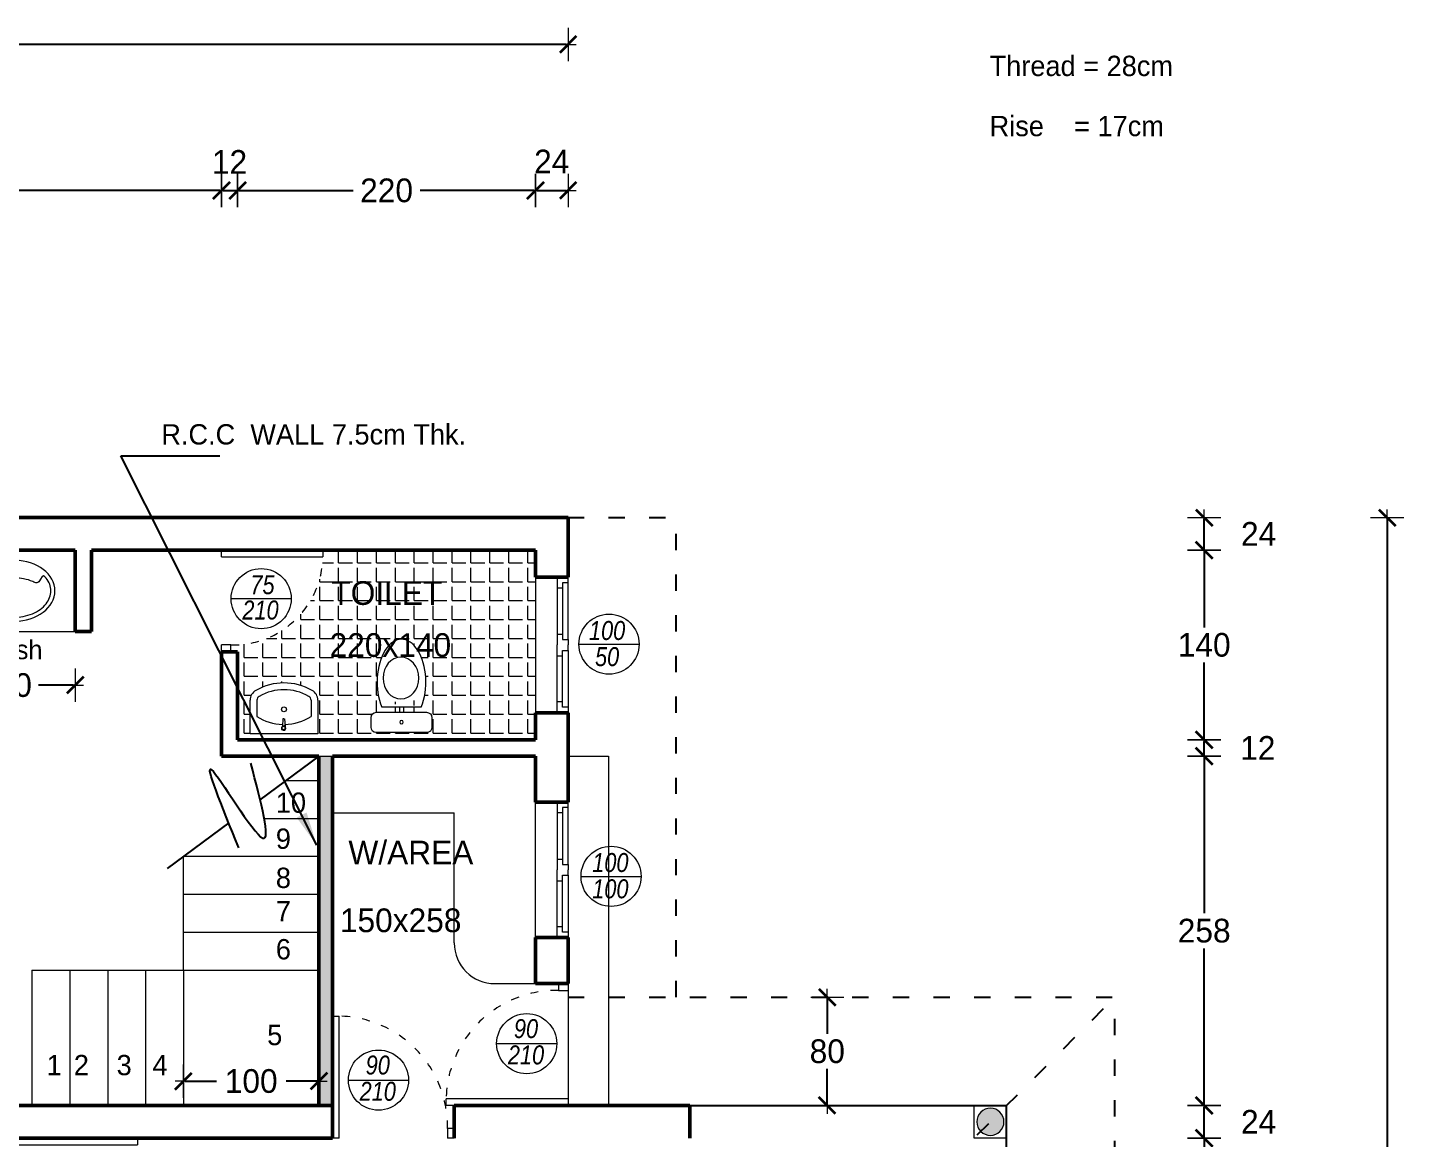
# Model space of a CAD drawing. Header units: centimetres. Extents: x 157 to 5401, y -672 to 3176.
# Drawn here: x 1383 to 2414, y 302 to 1121 of the extents above; entities that cross this region are included whole.
import ezdxf

# ---------------------------------------------------------------- set-up
doc = ezdxf.new("R2010")
doc.units = ezdxf.units.CM
doc.header["$PDMODE"] = 35
doc.linetypes.add('ACAD_ISO03W100', pattern=[30, 12, -18])
doc.layers.get('0').update_dxf_attribs({"lineweight": 25})
for name, color, linetype, lineweight in [('1.000', 144, 'Continuous', 13), ('Dimension', 8, 'Continuous', 18), ('Door', 4, 'Continuous', 13), ('DTEXT', 76, 'Continuous', 15), ('FURNIT', 204, 'Continuous', 9), ('Roof Line', 2, 'ACAD_ISO03W100', 25), ('Text', 32, 'Continuous', 20), ('Wall', 1, 'Continuous', 50), ('Win', 5, 'Continuous', 20)]:
    doc.layers.add(name, color=color, linetype=linetype, lineweight=lineweight)
doc.styles.add('ITALIAN', font='ARIALNBI.TTF')
doc.styles.get("Standard").update_dxf_attribs({"font": 'comicbd.ttf'})
doc.dimstyles.get("Standard").update_dxf_attribs({"dimscale": 0.7, "dimtxt": 25, "dimasz": 1.75, "dimexe": 1.25, "dimexo": 0.625, "dimgap": 5, "dimtad": 0, "dimtih": 1, "dimtoh": 1, "dimdec": 0, "dimdsep": 46, "dimtxsty": 'Standard', "dimblk": 'Ar+', "dimcen": 2.5, "dimse1": 1, "dimse2": 1, "dimclrt": 7, "dimadec": 0, "dimazin": 0, "dimtfac": 1, "dimtdec": 0, "dimtmove": 2, "dimatfit": 3, "dimfxl": 1, "dimarcsym": 0})

# ---------------------------------------------------------------- blocks, each defined once
blk = doc.blocks.new('column')
at = {"layer": 'FURNIT'}
blk.add_hatch(color=256, dxfattribs=at).paths.add_polyline_path([(-10, 0, 1), (10, 0, 1)])
blk.add_circle((0, 0), 10)
at = {"layer": 'Win'}
blk.add_lwpolyline([(-12, -12), (12, -12), (12, 12), (-12, 12)], close=True, dxfattribs=at)
blk = doc.blocks.new('90 D1 210')
at = {"linetype": 'ACAD_ISO03W100', "ltscale": 0.5}
blk.add_arc((-8.5, 3.5), 81.5, 88.9456, 178.9456, dxfattribs=at)
at = {"layer": 'Win'}
for p, q in [((-7, 90), (-7, 85)), ((-7, 90), (0, 90)), ((-7, 85), (0, 85)), ((0, 90), (0, 85)), ((0, 5), (-90, 5)), ((-90, 0), (-90, 5)), ((0, 0), (-90, 0)), ((0, 5), (0, 0))]:
    blk.add_line(p, q, dxfattribs=at)
blk = doc.blocks.new('75 D2 210 (a)')
at = {"linetype": 'ACAD_ISO03W100', "ltscale": 0.5}
blk.add_arc((-8.5, 3.5), 66.5, 88.7078, 178.7078, dxfattribs=at)
at = {"layer": 'Win'}
for p, q in [((-7, 75), (0, 75)), ((-7, 75), (-7, 70)), ((0, 75), (0, 70)), ((-7, 70), (0, 70)), ((0, 5), (-75, 5)), ((-75, 0), (-75, 5)), ((0, 0), (-75, 0)), ((0, 5), (0, 0))]:
    blk.add_line(p, q, dxfattribs=at)
blk = doc.blocks.new('CLOSET-europ-')
for p, q in [((36.3, 22.1), (29.3, 22.1)), ((21.4, -15), (21.4, 14.1)), ((25.3, 18.1), (25.3, -18.9)), ((40.3, -18.9), (40.3, 18.1)), ((21.4, 1.1), (25.3, 1.1)), ((21.4, -1.9), (25.3, -1.9)), ((29.3, -22.9), (36.3, -22.9))]:
    blk.add_line(p, q)
blk.add_circle((32.6, -0.4), 1.32)
for centre, start, end in [((29.3, 18.1), 90, 180), ((36.3, 18.1), 0, 90), ((29.3, -18.9), 180, 270), ((36.3, -18.9), 270, 0)]:
    blk.add_arc(centre, 4, start, end)
at = {"extrusion": (0, 0, -1)}
for centre, major_axis, ratio, start_param, end_param in [((2.9, -0.4), (31.5, 0), 0.5703, 0.941985, 5.3412), ((0, 0), (15.4, 0), 0.857143, 3.141593, 9.424778)]:
    blk.add_ellipse(centre, major_axis=major_axis, ratio=ratio, start_param=start_param, end_param=end_param, dxfattribs=at)
blk = doc.blocks.new('WASH (Common)')
for p, q in [((1.6, 4.4), (-1.6, 4.4)), ((0, 6), (0, 2.7))]:
    blk.add_line(p, q)
at = {"lineweight": 9}
for points in [[(-1.6, 12.5), (1.2, 12.5), (1.2, 15.1), (-1.6, 15.1)], [(-1, 7.9), (0.5, 7.9), (0.5, 12.5), (-1, 12.5)]]:
    blk.add_lwpolyline(points, close=True, dxfattribs=at)
for radius in [2.13, 1.63]:
    blk.add_circle((0, 4.4), radius, dxfattribs=at)
blk.add_ellipse((0, 0), major_axis=(-30, 0), ratio=0.75, start_param=4.747261, end_param=10.979607)
blk.add_open_spline([(-1, 9.5), (-3.3, 9.4), (-5.5, 9.2), (-9.9, 8.2), (-12.2, 7.5), (-16.3, 5.6), (-18.2, 4.5), (-21.4, 11.9), (-22.8, 10.5), (-25, 7.5), (-25.8, 5.9), (-26.8, 2.9), (-27, 1.4), (-27, 0), (-27, -1.4), (-26.8, -2.8), (-25.9, -5.7), (-25.1, -7.3), (-23, -10.3), (-21.6, -11.8), (-18.4, -14.3), (-16.5, -15.5), (-12.4, -17.4), (-10.2, -18.1), (-5.5, -19.2), (-3.1, -19.5), (1.8, -19.5), (4.3, -19.3), (9, -18.5), (11.3, -17.8), (15.5, -16), (17.4, -14.9), (20.8, -12.5), (22.3, -11.1), (24.6, -8.1), (25.5, -6.6), (26.7, -3.4), (27, -1.7), (27, 1.5), (26.7, 3.2), (25.6, 6.4), (24.7, 7.9), (22.4, 10.9), (21, 12.3), (17.7, 4.8), (15.7, 5.9), (11.6, 7.7), (9.3, 8.4), (4.8, 9.2), (2.7, 9.5), (0.5, 9.5)], degree=3, knots=[4.750091, 4.750091, 4.750091, 4.750091, 4.989867, 4.989867, 5.254661, 5.254661, 5.519456, 5.519456, 5.784251, 5.784251, 6.049045, 6.049045, 6.283185, 6.283185, 6.283185, 6.506748, 6.506748, 6.771543, 6.771543, 7.036337, 7.036337, 7.301132, 7.301132, 7.565927, 7.565927, 7.830721, 7.830721, 8.095516, 8.095516, 8.360311, 8.360311, 8.625105, 8.625105, 8.8899, 8.8899, 9.154695, 9.154695, 9.419489, 9.419489, 9.684284, 9.684284, 9.949079, 9.949079, 10.213873, 10.213873, 10.478668, 10.478668, 10.743463, 10.743463, 10.978312, 10.978312, 10.978312, 10.978312])
blk = doc.blocks.new('WASH (Toilet)')
for p, q in [((0, 0), (50, 0)), ((0, -24.7), (0, 0)), ((50, 0), (50, -24.7)), ((24.3, -2.7), (23.5, -3.8)), ((23.5, -3.8), (23.8, -5.1)), ((23.8, -5.1), (24.9, -5.9)), ((24.7, -10.9), (24.2, -5.4)), ((25.6, -2.5), (24.3, -2.7)), ((24.9, -5.9), (26.2, -5.6)), ((26.7, -3.2), (25.6, -2.5)), ((25.8, -10.9), (26.2, -5.6)), ((26.2, -5.6), (26.9, -4.5)), ((26.9, -4.5), (26.7, -3.2)), ((5, -24.7), (5, -12.7)), ((45, -24.7), (45, -12.7))]:
    blk.add_line(p, q)
for centre, radius in [((25.2, -4.2), 1.29), ((25, -18), 1.84)]:
    blk.add_circle(centre, radius)
for centre, radius, start, end in [((25, -43.5), 36.7, 91.0153, 123.0557), ((25, -43.5), 36.7, 56.9443, 88.2669), ((25.3, -9.9), 1.12, 240.6851, 296.699), ((8.3, -24.7), 8.33, 180, 240), ((8.3, -24.7), 3.33, 180, 240), ((25, 4.2), 36.7, 240, 300), ((41.7, -24.7), 3.33, 300, 0), ((41.7, -24.7), 8.33, 300, 0), ((25, 4.2), 41.7, 240, 300)]:
    blk.add_arc(centre, radius, start, end)
blk = doc.blocks.new('Ar+')
for p, q in [((0, 10), (0, -10)), ((-5, 0), (5, 0))]:
    blk.add_line(p, q)
at = {"lineweight": 35}
blk.add_line((5, 5), (-5, -5), dxfattribs=at)
blk = doc.blocks.new('*D40')
at = {"layer": 'Defpoints', "color": 0, "transparency": 16777216}
for p in [(1526.3, 1001.1), (1116.3, 759.6), (1526.3, 660.6)]:
    blk.add_point(p, dxfattribs=at)
at = {"layer": 'Dimension', "color": 0, "lineweight": -2, "transparency": 16777216}
for p, q in [((1117.5, 1001.1), (1295.8, 1001.1)), ((1525.1, 1001.1), (1346.8, 1001.1))]:
    blk.add_line(p, q, dxfattribs=at)
at = {"layer": 'Dimension', "color": 0, "lineweight": -2, "transparency": 16777216, "xscale": 1.225, "yscale": 1.225, "zscale": 1.225, "rotation": 180}
blk.add_blockref('Ar+', (1116.3, 1001.1), dxfattribs=at)
at = {"layer": 'Dimension', "color": 0, "lineweight": -2, "transparency": 16777216, "xscale": 1.225, "yscale": 1.225, "zscale": 1.225}
blk.add_blockref('Ar+', (1526.3, 1001.1), dxfattribs=at)
at = {"layer": 'Dimension', "color": 7, "transparency": 16777216, "insert": (1321.3, 1001.1), "char_height": 17.5, "attachment_point": 5}
blk.add_mtext('410', dxfattribs=at)
blk = doc.blocks.new('*D41')
at = {"layer": 'Defpoints', "color": 0, "transparency": 16777216}
for p in [(1538.3, 1001.1), (1526.3, 660.6), (1538.3, 660.6)]:
    blk.add_point(p, dxfattribs=at)
at = {"layer": 'Dimension', "color": 0, "lineweight": -2, "transparency": 16777216}
blk.add_line((1527.5, 1001.1), (1537.1, 1001.1), dxfattribs=at)
at = {"layer": 'Dimension', "color": 0, "lineweight": -2, "transparency": 16777216, "xscale": 1.225, "yscale": 1.225, "zscale": 1.225, "rotation": 180}
blk.add_blockref('Ar+', (1526.3, 1001.1), dxfattribs=at)
at = {"layer": 'Dimension', "color": 0, "lineweight": -2, "transparency": 16777216, "xscale": 1.225, "yscale": 1.225, "zscale": 1.225}
blk.add_blockref('Ar+', (1538.3, 1001.1), dxfattribs=at)
at = {"layer": 'Dimension', "color": 7, "transparency": 16777216, "insert": (1532.3, 1022.2), "char_height": 17.5, "attachment_point": 5}
blk.add_mtext('12', dxfattribs=at)
blk = doc.blocks.new('*D42')
at = {"layer": 'Defpoints', "color": 0, "transparency": 16777216}
for p in [(1758.3, 1001.1), (1758.3, 735.6), (1538.3, 660.6)]:
    blk.add_point(p, dxfattribs=at)
at = {"layer": 'Dimension', "color": 0, "lineweight": -2, "transparency": 16777216}
for p, q in [((1539.5, 1001.1), (1623.5, 1001.1)), ((1757.1, 1001.1), (1673.1, 1001.1))]:
    blk.add_line(p, q, dxfattribs=at)
at = {"layer": 'Dimension', "color": 0, "lineweight": -2, "transparency": 16777216, "xscale": 1.225, "yscale": 1.225, "zscale": 1.225, "rotation": 180}
blk.add_blockref('Ar+', (1538.3, 1001.1), dxfattribs=at)
at = {"layer": 'Dimension', "color": 0, "lineweight": -2, "transparency": 16777216, "xscale": 1.225, "yscale": 1.225, "zscale": 1.225}
blk.add_blockref('Ar+', (1758.3, 1001.1), dxfattribs=at)
at = {"layer": 'Dimension', "color": 7, "transparency": 16777216, "insert": (1648.3, 1001.1), "char_height": 17.5, "attachment_point": 5}
blk.add_mtext('220', dxfattribs=at)
blk = doc.blocks.new('*D43')
at = {"layer": 'Defpoints', "color": 0, "transparency": 16777216}
for p in [(1782.3, 1001.1), (1782.3, 759.6), (1758.3, 735.6)]:
    blk.add_point(p, dxfattribs=at)
at = {"layer": 'Dimension', "color": 0, "lineweight": -2, "transparency": 16777216}
blk.add_line((1759.5, 1001.1), (1781.1, 1001.1), dxfattribs=at)
at = {"layer": 'Dimension', "color": 0, "lineweight": -2, "transparency": 16777216, "xscale": 1.225, "yscale": 1.225, "zscale": 1.225, "rotation": 180}
blk.add_blockref('Ar+', (1758.3, 1001.1), dxfattribs=at)
at = {"layer": 'Dimension', "color": 0, "lineweight": -2, "transparency": 16777216, "xscale": 1.225, "yscale": 1.225, "zscale": 1.225}
blk.add_blockref('Ar+', (1782.3, 1001.1), dxfattribs=at)
at = {"layer": 'Dimension', "color": 7, "transparency": 16777216, "insert": (1770.3, 1022.5), "char_height": 17.5, "attachment_point": 5}
blk.add_mtext('24', dxfattribs=at)
blk = doc.blocks.new('*D44')
at = {"layer": 'Defpoints', "color": 0, "transparency": 16777216}
for p in [(1782.3, 1108.9), (504.3, 873.6), (1782.3, 759.6)]:
    blk.add_point(p, dxfattribs=at)
at = {"layer": 'Dimension', "color": 0, "lineweight": -2, "transparency": 16777216}
for p, q in [((505.5, 1108.9), (1110.5, 1108.9)), ((1781.1, 1108.9), (1176.1, 1108.9))]:
    blk.add_line(p, q, dxfattribs=at)
at = {"layer": 'Dimension', "color": 0, "lineweight": -2, "transparency": 16777216, "xscale": 1.225, "yscale": 1.225, "zscale": 1.225, "rotation": 180}
blk.add_blockref('Ar+', (504.3, 1108.9), dxfattribs=at)
at = {"layer": 'Dimension', "color": 0, "lineweight": -2, "transparency": 16777216, "xscale": 1.225, "yscale": 1.225, "zscale": 1.225}
blk.add_blockref('Ar+', (1782.3, 1108.9), dxfattribs=at)
at = {"layer": 'Dimension', "color": 7, "transparency": 16777216, "insert": (1143.3, 1108.9), "char_height": 17.5, "attachment_point": 5}
blk.add_mtext('1278', dxfattribs=at)
blk = doc.blocks.new('*D66')
at = {"layer": 'Defpoints', "color": 0, "transparency": 16777216}
for p in [(2106.3, 301.6), (2252.2, 301.6), (2106.3, -118.4)]:
    blk.add_point(p, dxfattribs=at)
at = {"layer": 'Dimension', "color": 0, "lineweight": -2, "transparency": 16777216}
for p, q in [((2252.2, 300.4), (2252.2, 104.6)), ((2252.2, -117.2), (2252.2, 78.6))]:
    blk.add_line(p, q, dxfattribs=at)
at = {"layer": 'Dimension', "color": 0, "lineweight": -2, "transparency": 16777216, "xscale": 1.225, "yscale": 1.225, "zscale": 1.225}
for p, rotation in [((2252.2, 301.6), 90), ((2252.2, -118.4), 270)]:
    blk.add_blockref('Ar+', p, dxfattribs=dict(at, rotation=rotation))
at = {"layer": 'Dimension', "color": 7, "transparency": 16777216, "insert": (2252.2, 91.6), "char_height": 17.5, "attachment_point": 5}
blk.add_mtext('420', dxfattribs=at)
blk = doc.blocks.new('*D67')
at = {"layer": 'Defpoints', "color": 0, "transparency": 16777216}
for p in [(2106.3, 325.6), (2252.2, 325.6), (2106.3, 301.6)]:
    blk.add_point(p, dxfattribs=at)
at = {"layer": 'Dimension', "color": 0, "lineweight": -2, "transparency": 16777216}
blk.add_line((2252.2, 302.8), (2252.2, 324.4), dxfattribs=at)
at = {"layer": 'Dimension', "color": 0, "lineweight": -2, "transparency": 16777216, "xscale": 1.225, "yscale": 1.225, "zscale": 1.225}
for p, rotation in [((2252.2, 325.6), 90), ((2252.2, 301.6), 270)]:
    blk.add_blockref('Ar+', p, dxfattribs=dict(at, rotation=rotation))
at = {"layer": 'Dimension', "color": 7, "transparency": 16777216, "insert": (2292.4, 313.6), "char_height": 17.5, "attachment_point": 5}
blk.add_mtext('24', dxfattribs=at)
blk = doc.blocks.new('*D68')
at = {"layer": 'Defpoints', "color": 0, "transparency": 16777216}
for p in [(1758.3, 583.6), (2252.2, 583.6), (2106.3, 325.6)]:
    blk.add_point(p, dxfattribs=at)
at = {"layer": 'Dimension', "color": 0, "lineweight": -2, "transparency": 16777216}
for p, q in [((2252.2, 582.4), (2252.2, 467.6)), ((2252.2, 326.8), (2252.2, 441.6))]:
    blk.add_line(p, q, dxfattribs=at)
at = {"layer": 'Dimension', "color": 0, "lineweight": -2, "transparency": 16777216, "xscale": 1.225, "yscale": 1.225, "zscale": 1.225}
for p, rotation in [((2252.2, 583.6), 90), ((2252.2, 325.6), 270)]:
    blk.add_blockref('Ar+', p, dxfattribs=dict(at, rotation=rotation))
at = {"layer": 'Dimension', "color": 7, "transparency": 16777216, "insert": (2252.2, 454.6), "char_height": 17.5, "attachment_point": 5}
blk.add_mtext('258', dxfattribs=at)
blk = doc.blocks.new('*D69')
at = {"layer": 'Defpoints', "color": 0, "transparency": 16777216}
for p in [(1758.3, 595.6), (2252.2, 595.6), (1758.3, 583.6)]:
    blk.add_point(p, dxfattribs=at)
at = {"layer": 'Dimension', "color": 0, "lineweight": -2, "transparency": 16777216}
blk.add_line((2252.2, 584.8), (2252.2, 594.4), dxfattribs=at)
at = {"layer": 'Dimension', "color": 0, "lineweight": -2, "transparency": 16777216, "xscale": 1.225, "yscale": 1.225, "zscale": 1.225}
for p, rotation in [((2252.2, 595.6), 90), ((2252.2, 583.6), 270)]:
    blk.add_blockref('Ar+', p, dxfattribs=dict(at, rotation=rotation))
at = {"layer": 'Dimension', "color": 7, "transparency": 16777216, "insert": (2291.8, 589.6), "char_height": 17.5, "attachment_point": 5}
blk.add_mtext('12', dxfattribs=at)
blk = doc.blocks.new('*D70')
at = {"layer": 'Defpoints', "color": 0, "transparency": 16777216}
for p in [(1758.3, 735.6), (2252.2, 735.6), (1758.3, 595.6)]:
    blk.add_point(p, dxfattribs=at)
at = {"layer": 'Dimension', "color": 0, "lineweight": -2, "transparency": 16777216}
for p, q in [((2252.2, 734.4), (2252.2, 678.6)), ((2252.2, 596.8), (2252.2, 652.6))]:
    blk.add_line(p, q, dxfattribs=at)
at = {"layer": 'Dimension', "color": 0, "lineweight": -2, "transparency": 16777216, "xscale": 1.225, "yscale": 1.225, "zscale": 1.225}
for p, rotation in [((2252.2, 735.6), 90), ((2252.2, 595.6), 270)]:
    blk.add_blockref('Ar+', p, dxfattribs=dict(at, rotation=rotation))
at = {"layer": 'Dimension', "color": 7, "transparency": 16777216, "insert": (2252.2, 665.6), "char_height": 17.5, "attachment_point": 5}
blk.add_mtext('140', dxfattribs=at)
blk = doc.blocks.new('*D71')
at = {"layer": 'Defpoints', "color": 0, "transparency": 16777216}
for p in [(1782.3, 759.6), (2252.2, 759.6), (1758.3, 735.6)]:
    blk.add_point(p, dxfattribs=at)
at = {"layer": 'Dimension', "color": 0, "lineweight": -2, "transparency": 16777216}
blk.add_line((2252.2, 736.8), (2252.2, 758.4), dxfattribs=at)
at = {"layer": 'Dimension', "color": 0, "lineweight": -2, "transparency": 16777216, "xscale": 1.225, "yscale": 1.225, "zscale": 1.225}
for p, rotation in [((2252.2, 759.6), 90), ((2252.2, 735.6), 270)]:
    blk.add_blockref('Ar+', p, dxfattribs=dict(at, rotation=rotation))
at = {"layer": 'Dimension', "color": 7, "transparency": 16777216, "insert": (2292.4, 747.6), "char_height": 17.5, "attachment_point": 5}
blk.add_mtext('24', dxfattribs=at)
blk = doc.blocks.new('*D72')
at = {"layer": 'Defpoints', "color": 0, "transparency": 16777216}
for p in [(1782.3, 759.6), (1398.3, -364.4), (2387.4, -364.4)]:
    blk.add_point(p, dxfattribs=at)
at = {"layer": 'Dimension', "color": 0, "lineweight": -2, "transparency": 16777216}
for p, q in [((2387.4, 758.4), (2387.4, 210.5)), ((2387.4, -363.2), (2387.4, 184.7))]:
    blk.add_line(p, q, dxfattribs=at)
at = {"layer": 'Dimension', "color": 0, "lineweight": -2, "transparency": 16777216, "xscale": 1.225, "yscale": 1.225, "zscale": 1.225}
for p, rotation in [((2387.4, 759.6), 90), ((2387.4, -364.4), 270)]:
    blk.add_blockref('Ar+', p, dxfattribs=dict(at, rotation=rotation))
at = {"layer": 'Dimension', "color": 7, "transparency": 16777216, "insert": (2387.4, 197.6), "char_height": 17.5, "attachment_point": 5}
blk.add_mtext('1124', dxfattribs=at)
blk = doc.blocks.new('*D122')
at = {"layer": 'Defpoints', "color": 0, "transparency": 16777216}
for p in [(1328.3, 675.6), (1418.3, 675.6), (1418.3, 635.9)]:
    blk.add_point(p, dxfattribs=at)
at = {"layer": 'Dimension', "color": 0, "lineweight": -2, "transparency": 16777216}
for p, q in [((1329.5, 635.9), (1355.5, 635.9)), ((1417.1, 635.9), (1391.1, 635.9))]:
    blk.add_line(p, q, dxfattribs=at)
at = {"layer": 'Dimension', "color": 0, "lineweight": -2, "transparency": 16777216, "xscale": 1.225, "yscale": 1.225, "zscale": 1.225, "rotation": 180}
blk.add_blockref('Ar+', (1328.3, 635.9), dxfattribs=at)
at = {"layer": 'Dimension', "color": 0, "lineweight": -2, "transparency": 16777216, "xscale": 1.225, "yscale": 1.225, "zscale": 1.225}
blk.add_blockref('Ar+', (1418.3, 635.9), dxfattribs=at)
at = {"layer": 'Dimension', "color": 7, "transparency": 16777216, "insert": (1373.3, 635.9), "char_height": 17.5, "attachment_point": 5}
blk.add_mtext('90', dxfattribs=at)
blk = doc.blocks.new('*D149')
at = {"layer": 'Defpoints', "color": 0, "transparency": 16777216}
for p in [(1973.8, 405.6), (1984.3, 405.6), (1989.3, 325.6)]:
    blk.add_point(p, dxfattribs=at)
at = {"layer": 'Dimension', "color": 0, "lineweight": -2, "transparency": 16777216}
for p, q in [((1973.8, 404.4), (1973.8, 378.6)), ((1973.8, 326.8), (1973.8, 352.6))]:
    blk.add_line(p, q, dxfattribs=at)
at = {"layer": 'Dimension', "color": 0, "lineweight": -2, "transparency": 16777216, "xscale": 1.225, "yscale": 1.225, "zscale": 1.225}
for p, rotation in [((1973.8, 405.6), 90), ((1973.8, 325.6), 270)]:
    blk.add_blockref('Ar+', p, dxfattribs=dict(at, rotation=rotation))
at = {"layer": 'Dimension', "color": 7, "transparency": 16777216, "insert": (1973.8, 365.6), "char_height": 17.5, "attachment_point": 5}
blk.add_mtext('80', dxfattribs=at)
blk = doc.blocks.new('*D158')
at = {"layer": 'Defpoints', "color": 0, "transparency": 16777216}
for p in [(1598.3, 343.6), (1498.3, 325.6), (1598.3, 325.6)]:
    blk.add_point(p, dxfattribs=at)
at = {"layer": 'Dimension', "color": 0, "lineweight": -2, "transparency": 16777216}
for p, q in [((1499.5, 343.6), (1522.6, 343.6)), ((1597.1, 343.6), (1574.1, 343.6))]:
    blk.add_line(p, q, dxfattribs=at)
at = {"layer": 'Dimension', "color": 0, "lineweight": -2, "transparency": 16777216, "xscale": 1.225, "yscale": 1.225, "zscale": 1.225, "rotation": 180}
blk.add_blockref('Ar+', (1498.3, 343.6), dxfattribs=at)
at = {"layer": 'Dimension', "color": 0, "lineweight": -2, "transparency": 16777216, "xscale": 1.225, "yscale": 1.225, "zscale": 1.225}
blk.add_blockref('Ar+', (1598.3, 343.6), dxfattribs=at)
at = {"layer": 'Dimension', "color": 7, "transparency": 16777216, "insert": (1548.3, 343.6), "char_height": 17.5, "attachment_point": 5}
blk.add_mtext('100', dxfattribs=at)

msp = doc.modelspace()

# ---------------------------------------------------------------- hatches: boundary and pattern name
at = {"layer": '1.000'}
h = msp.add_hatch(dxfattribs=at)
h.set_pattern_fill('ANGLE,_O', color=256, scale=2)
h.set_pattern_definition([(0, (243.787, -265.57), (0, 13.97), [10.16, -3.81]), (90, (243.787, -265.57), (-13.97, 9e-16), [10.16, -3.81])])
h.paths.add_polyline_path([(1758.3, 595.6), (1758.3, 615.6), (1758.3, 715.6), (1758.3, 735.6), (1601.3, 735.6), (1601.3, 730.6, -0.414214), (1533.3, 665.6), (1533.3, 660.6), (1538.3, 660.6), (1538.3, 595.6)])
edge = h.paths.add_edge_path(flags=16)
edge.add_ellipse((1659.3, 638.3), major_axis=(0, 31.5), ratio=0.5703, start_angle=233.9718, end_angle=486.0282, ccw=False)
edge.add_line((1673.8, 619.8), (1660.8, 619.8))
edge.add_line((1660.8, 619.8), (1660.8, 615.9))
edge.add_line((1660.8, 615.9), (1677.8, 615.9))
edge.add_arc((1677.8, 611.9), 4, 0, 90, ccw=False)
edge.add_line((1681.8, 611.9), (1681.8, 604.9))
edge.add_arc((1677.8, 604.9), 4, -90, 0, ccw=False)
edge.add_line((1677.8, 600.9), (1640.8, 600.9))
edge.add_arc((1640.8, 604.9), 4, 180, 270, ccw=False)
edge.add_line((1636.8, 604.9), (1636.8, 611.9))
edge.add_arc((1640.8, 611.9), 4, 90, 180, ccw=False)
edge.add_line((1640.8, 615.9), (1657.8, 615.9))
edge.add_line((1657.8, 615.9), (1657.8, 619.8))
edge.add_line((1657.8, 619.8), (1644.8, 619.8))
edge = h.paths.add_edge_path(flags=0)
edge.add_ellipse((1658.9, 641.2), major_axis=(0, 15.4), ratio=0.857143, start_angle=0, end_angle=360)
h.paths.add_polyline_path([(1660.7, 608.6, -1), (1658, 608.6, -1)], flags=0)
h.paths.add_polyline_path([(1597.5, 624.8), (1597.5, 600.1), (1547.5, 600.1), (1547.5, 624.8, -0.267952), (1551.6, 632, -0.267948), (1593.3, 632, -0.267952)], flags=16)
h.paths.add_polyline_path([(1592.5, 624.8), (1592.5, 612.9, -0.140721), (1573.1, 606.9), (1573.2, 605.5), (1573.7, 605.2), (1573.9, 603.9), (1573.2, 602.8), (1571.9, 602.6), (1570.8, 603.3), (1570.5, 604.6), (1571.3, 605.7), (1571.4, 606.9, -0.137528), (1552.5, 612.9), (1552.5, 624.8, -0.267953), (1554.1, 627.7, -0.267948), (1590.8, 627.7, -0.267953)], flags=0)
h.paths.add_polyline_path([(1570.7, 618.1, -1), (1574.3, 618.1, -1)], flags=0)
h.paths.add_polyline_path([(1570.9, 604.3, -1), (1573.5, 604.3, -1)], flags=0)
h.paths.add_polyline_path([(1601.4, 651.6), (1714.1, 651.6), (1714.1, 680.1), (1601.4, 680.1)], flags=24)
h.paths.add_polyline_path([(1602.5, 689), (1707.6, 689), (1707.6, 719.3), (1602.5, 719.3)], flags=24)
at = {"layer": 'FURNIT'}
msp.add_hatch(color=176, dxfattribs=at).paths.add_polyline_path([(1608.3, 583.6), (1598.3, 583.6), (1598.3, 325.6), (1608.3, 325.6), (1608.3, 391.6)])

# ---------------------------------------------------------------- linework, layer by layer
for p, q in [((1598.3, 583.6), (1554.8, 551.4)), ((1531.7, 534.3), (1486.3, 500.7)), ((1872.3, 325.6), (2106.3, 325.6)), ((2106.3, -142.4), (2106.3, 325.6))]:
    msp.add_line(p, q)
msp.add_spline([(1539.2, 515.9), (1519.1, 573.5), (1556.8, 523.1), (1548, 578.3)], degree=3)
at = {"layer": '1.000'}
for p, q in [((1328.3, 675.6), (1418.3, 675.6)), ((1782.3, 415.6), (1782.3, 325.6))]:
    msp.add_line(p, q, dxfattribs=at)
at = {"layer": 'Dimension'}
for p, q in [((1598.3, 583.6), (1608.3, 583.6)), ((1782.3, 583.6), (1812.3, 583.6)), ((1812.3, 583.6), (1812.3, 325.6))]:
    msp.add_line(p, q, dxfattribs=at)
msp.add_lwpolyline([(1548.3, 509.6, 0, 15, 0), (1548.3, 484.6, 0, 0, 0), (1548.3, 371.6, 0, 0, 0), (1366.8, 371.6, 0, 0, 0)], format="xyseb", dxfattribs=at)
at = {"layer": 'DTEXT'}
for p, q in [((1533.5, 699.8), (1577.9, 699.8)), ((1790.4, 666.2), (1834.8, 666.2)), ((1792, 494.8), (1836.3, 494.8)), ((1729.6, 371.3), (1774, 371.3)), ((1620.1, 344.4), (1664.4, 344.4))]:
    msp.add_line(p, q, dxfattribs=at)
for centre in [(1555.7, 699.8), (1812.6, 666.2), (1814.1, 494.8), (1751.8, 371.3), (1642.3, 344.4)]:
    msp.add_circle(centre, 22.2, dxfattribs=at)
at = {"layer": 'Roof Line'}
for p, q in [((1782.3, 759.6), (1862.3, 759.6)), ((1862.3, 405.6), (1862.3, 759.6)), ((1782.3, 405.6), (2186.3, 405.6)), ((1957.3, 176.6), (2186.3, 405.6)), ((2186.3, -222.4), (2186.3, 405.6))]:
    msp.add_line(p, q, dxfattribs=at)
at = {"layer": 'Wall'}
for p, q in [((1316.3, 759.6), (1782.3, 759.6)), ((1782.3, 715.6), (1782.3, 759.6)), ((1328.3, 735.6), (1418.3, 735.6)), ((1418.3, 675.6), (1418.3, 735.6)), ((1430.3, 675.6), (1430.3, 735.6)), ((1430.3, 735.6), (1514.3, 735.6)), ((1514.3, 735.6), (1758.3, 735.6)), ((1758.3, 715.6), (1758.3, 735.6)), ((1782.3, 715.6), (1758.3, 715.6)), ((1418.3, 675.6), (1430.3, 675.6)), ((1526.3, 660.6), (1538.3, 660.6)), ((1526.3, 660.6), (1526.3, 583.6)), ((1538.3, 595.6), (1538.3, 660.6)), ((1758.3, 595.6), (1758.3, 615.6)), ((1782.3, 615.6), (1758.3, 615.6)), ((1782.3, 549.6), (1782.3, 615.6)), ((1538.3, 595.6), (1758.3, 595.6)), ((1526.3, 583.6), (1598.3, 583.6)), ((1598.3, 325.6), (1598.3, 583.6)), ((1608.3, 325.6), (1608.3, 583.6)), ((1608.3, 301.6), (1608.3, 583.6)), ((1608.3, 583.6), (1758.3, 583.6)), ((1758.3, 549.6), (1758.3, 583.6)), ((1782.3, 549.6), (1758.3, 549.6)), ((1758.3, 415.6), (1758.3, 449.6)), ((1782.3, 449.6), (1758.3, 449.6)), ((1782.3, 415.6), (1782.3, 449.6)), ((1758.3, 415.6), (1782.3, 415.6)), ((1374.3, 325.6), (1608.3, 325.6)), ((1698.3, 325.6), (1872.3, 325.6)), ((1698.3, 301.6), (1698.3, 325.6)), ((1872.3, 301.6), (1872.3, 325.6)), ((1374.3, 301.6), (1608.3, 301.6))]:
    msp.add_line(p, q, dxfattribs=at)
at = {"layer": 'Win'}
for p, q in [((1758.3, 715.6), (1758.3, 615.6)), ((1774.3, 715.6), (1774.3, 665.6)), ((1778.3, 711.6), (1778.3, 669.6)), ((1782.3, 711.6), (1778.3, 711.6)), ((1782.3, 711.6), (1782.3, 715.6)), ((1782.3, 669.6), (1782.3, 711.6)), ((1778.3, 707.6), (1774.3, 707.6)), ((1774.3, 673.6), (1778.3, 673.6)), ((1774.3, 615.6), (1774.3, 665.6)), ((1778.3, 669.6), (1782.3, 669.6)), ((1778.3, 619.6), (1778.3, 661.6)), ((1778.3, 661.6), (1782.3, 661.6)), ((1782.3, 669.6), (1782.3, 665.6)), ((1782.3, 661.6), (1782.3, 665.6)), ((1782.3, 661.6), (1782.3, 619.6)), ((1774.3, 657.6), (1778.3, 657.6)), ((1778.3, 623.6), (1774.3, 623.6)), ((1782.3, 619.6), (1778.3, 619.6)), ((1782.3, 619.6), (1782.3, 615.6)), ((1574, 565.6), (1598.3, 565.6)), ((1758.3, 449.6), (1758.3, 549.6)), ((1774.3, 549.6), (1774.3, 499.6)), ((1782.3, 545.6), (1782.3, 549.6)), ((1557.9, 537.6), (1598.3, 537.6)), ((1608.3, 541.6), (1698.3, 541.6)), ((1698.3, 445.6), (1698.3, 541.6)), ((1778.3, 541.6), (1774.3, 541.6)), ((1778.3, 545.6), (1778.3, 503.6)), ((1782.3, 545.6), (1778.3, 545.6)), ((1782.3, 503.6), (1782.3, 545.6)), ((1498.3, 425.6), (1498.3, 509.6)), ((1498.3, 509.6), (1598.3, 509.6)), ((1774.3, 507.6), (1778.3, 507.6)), ((1774.3, 449.6), (1774.3, 499.6)), ((1778.3, 503.6), (1782.3, 503.6)), ((1778.3, 453.6), (1778.3, 495.6)), ((1778.3, 495.6), (1782.3, 495.6)), ((1782.3, 503.6), (1782.3, 499.6)), ((1782.3, 495.6), (1782.3, 499.6)), ((1782.3, 495.6), (1782.3, 453.6)), ((1774.3, 491.6), (1778.3, 491.6)), ((1498.3, 481.6), (1598.3, 481.6)), ((1498.3, 453.6), (1598.3, 453.6)), ((1778.3, 457.6), (1774.3, 457.6)), ((1782.3, 453.6), (1778.3, 453.6)), ((1782.3, 453.6), (1782.3, 449.6)), ((1386.3, 425.6), (1498.3, 425.6)), ((1386.3, 425.6), (1386.3, 325.6)), ((1414.3, 425.6), (1414.3, 325.6)), ((1442.3, 425.6), (1442.3, 325.6)), ((1470.3, 425.6), (1470.3, 325.6)), ((1498.3, 425.6), (1498.3, 325.6)), ((1498.3, 425.6), (1598.3, 425.6)), ((1728.3, 415.6), (1758.3, 415.6))]:
    msp.add_line(p, q, dxfattribs=at)
msp.add_arc((1728.3, 445.6), 30, 180, 270, dxfattribs=at)

# ---------------------------------------------------------------- block references
at = {"layer": 'Door'}
for name, p, rotation in [('75 D2 210 (a)', (1526.3, 735.6), 180), ('90 D1 210', (1608.3, 301.6), 270), ('90 D1 210', (1374.3, 301.6), 180)]:
    msp.add_blockref(name, p, dxfattribs=dict(at, rotation=rotation))
msp.add_blockref('90 D1 210', (1782.3, 325.6), dxfattribs=at)
at = {"layer": 'FURNIT'}
msp.add_blockref('WASH (Common)', (1373.3, 705.6), dxfattribs=at)
at = {"layer": 'FURNIT', "xscale": -1, "rotation": 90}
msp.add_blockref('CLOSET-europ-', (1658.9, 641.2), dxfattribs=at)
at = {"layer": 'FURNIT', "rotation": 180}
msp.add_blockref('WASH (Toilet)', (1597.5, 600.1), dxfattribs=at)
at = {"layer": 'Text', "xscale": -1}
msp.add_blockref('column', (2094.3, 313.6), dxfattribs=at)

# ---------------------------------------------------------------- texts
for s, p in [('Thread = 28cm', (2093.7, 1085.6)), ('Rise    = 17cm', (2093.7, 1041.2)), ('10', (1566.5, 541.7)), ('9', (1566.5, 515.1)), ('8', (1566.5, 486.2)), ('7', (1566.5, 461.6)), ('6', (1566.5, 433.5)), ('5', (1560.1, 370.2)), ('1', (1397.2, 348)), ('2', (1417.3, 348)), ('3', (1448.9, 348)), ('4', (1475.4, 348))]:
    msp.add_text(s, height=15).set_placement(p)
at = {"layer": 'DTEXT', "style": 'ITALIAN'}
for s, p in [('75', (1547.7, 703.1)), ('210', (1541.8, 684.4)), ('100', (1797.8, 669.3)), (' 50', (1797.8, 650)), ('100', (1800.2, 498)), ('100', (1800.2, 478.6)), (' 90', (1737.9, 375.4)), (' 90', (1628.4, 348.5)), ('210', (1737.9, 356)), ('210', (1628.4, 329.1))]:
    msp.add_text(s, height=14, dxfattribs=at).set_placement(p)
at = {"layer": 'Text'}
for s, height, p in [('R.C.C  WALL 7.5cm Thk.', 15, (1481.9, 813.6)), ('TOILET', 17.5, (1607.5, 695.2)), ('Wash', 14, (1346.3, 655.1)), ('220x140', 17.5, (1606.2, 656.8)), ('W/AREA', 17.5, (1620.1, 503.6)), ('150x258', 17.5, (1613.8, 453.6))]:
    msp.add_text(s, height=height, dxfattribs=at).set_placement(p)

# ---------------------------------------------------------------- dimensions: what is measured, and where the dimension line sits
at = {"layer": 'Dimension'}
for base, p1, p2, picture, middle in [((1782.3, 1108.9), (504.3, 873.6), (1782.3, 759.6), '*D44', (1143.3, 1108.9)), ((1538.3, 1001.1), (1526.3, 660.6), (1538.3, 660.6), '*D41', (1532.3, 1022.2)), ((1782.3, 1001.1), (1758.3, 735.6), (1782.3, 759.6), '*D43', (1770.3, 1022.5)), ((1526.3, 1001.1), (1116.3, 759.6), (1526.3, 660.6), '*D40', (1321.3, 1001.1)), ((1758.3, 1001.1), (1538.3, 660.6), (1758.3, 735.6), '*D42', (1648.3, 1001.1)), ((1418.3, 635.9), (1328.3, 675.6), (1418.3, 675.6), '*D122', (1373.3, 635.9)), ((1598.3, 343.6), (1498.3, 325.6), (1598.3, 325.6), '*D158', (1548.3, 343.6))]:
    dim = msp.add_linear_dim(base=base, p1=p1, p2=p2, dimstyle='Standard', dxfattribs=at)
    dim.commit()
    dim.dimension.update_dxf_attribs({"geometry": picture, "text_midpoint": middle})
for base, p1, p2, picture, middle in [((2387.4, -364.4), (1782.3, 759.6), (1398.3, -364.4), '*D72', (2387.4, 197.6)), ((2252.2, 759.6), (1758.3, 735.6), (1782.3, 759.6), '*D71', (2292.4, 747.6)), ((2252.2, 735.6), (1758.3, 595.6), (1758.3, 735.6), '*D70', (2252.2, 665.6)), ((2252.2, 595.6), (1758.3, 583.6), (1758.3, 595.6), '*D69', (2291.8, 589.6)), ((2252.2, 583.6), (2106.3, 325.6), (1758.3, 583.6), '*D68', (2252.2, 454.6)), ((1973.8, 405.6), (1989.3, 325.6), (1984.3, 405.6), '*D149', (1973.8, 365.6)), ((2252.2, 325.6), (2106.3, 301.6), (2106.3, 325.6), '*D67', (2292.4, 313.6)), ((2252.2, 301.6), (2106.3, -118.4), (2106.3, 301.6), '*D66', (2252.2, 91.6))]:
    dim = msp.add_linear_dim(base=base, p1=p1, p2=p2, angle=90, dimstyle='Standard', dxfattribs=at)
    dim.commit()
    dim.dimension.update_dxf_attribs({"geometry": picture, "text_midpoint": middle})

# ---------------------------------------------------------------- leaders
msp.add_leader([(1596.8, 517.7), (1451.9, 805.3), (1525.1, 805.3)], dimstyle='Standard', override={"dimscale": 1, "dimasz": 25, "dimgap": 5, "dimtad": 0}, dxfattribs=at)

doc.saveas('drawing.dxf')
